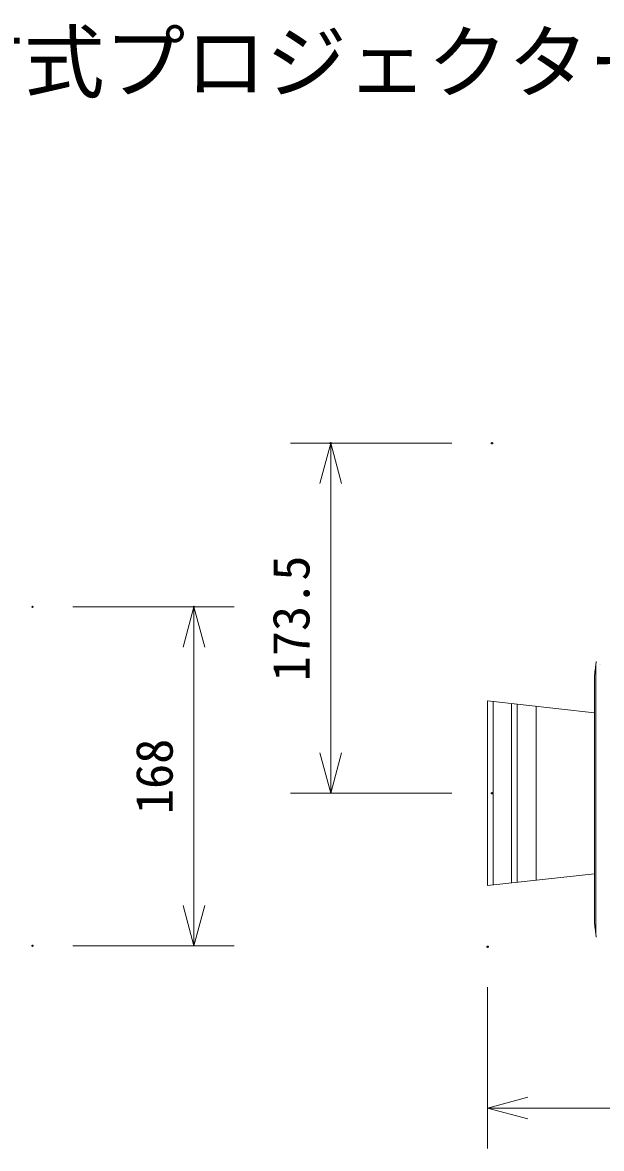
# Model space of a CAD drawing. Units: millimetres, scale not verified. Extents: x -63 to 62, y -56 to 57.
# Drawn here: x -19.6 to 9.1, y 1 to 56.8 of the extents above; entities that cross this region are included whole.
import ezdxf
from ezdxf.enums import TextEntityAlignment as Align

# ---------------------------------------------------------------- set-up
doc = ezdxf.new("R2010")
doc.units = ezdxf.units.MM
doc.header["$LTSCALE"] = 0.125
doc.header["$PDMODE"] = 32
doc.header["$PDSIZE"] = 0.0625
for name, color, linetype, lineweight in [('0-0_0', 7, 'Continuous', 9), ('0-5_GAIKEI', 1, 'Continuous', 18), ('0-6_SUNPO', 7, 'Continuous', 9)]:
    doc.layers.add(name, color=color, linetype=linetype, lineweight=lineweight)
doc.layers.add('0-2_MOJI1', color=7, linetype='Continuous')
doc.layers.add('0-4_DEFPOINTS', color=7, linetype='Continuous')
doc.styles.add('ＭＳ ゴシック', font='')
doc.styles.get('ＭＳ ゴシック').set_extended_font_data('MS Gothic')

# ---------------------------------------------------------------- blocks, each defined once
blk = doc.blocks.new('_OPEN30')
at = {"layer": '0-0_0'}
blk.add_line((0, 0), (-1, 0), dxfattribs=at)
blk.add_lwpolyline([(-1, 0.26795), (0, 0), (-1, -0.26795)], dxfattribs=at)
blk = doc.blocks.new('D8')
at = {"layer": '0-4_DEFPOINTS'}
for p in [(-1.295, 37.5238), (6.705, 37.5238), (6.705, 20.1738)]:
    blk.add_point(p, dxfattribs=at)
at = {"layer": '0-6_SUNPO'}
for p, q in [((4.705, 37.5238), (-3.295, 37.5238)), ((-1.295, 22.1738), (-1.295, 35.5238)), ((4.705, 20.1738), (-3.295, 20.1738))]:
    blk.add_line(p, q, dxfattribs=at)
at = {"layer": '0-6_SUNPO', "xscale": 2, "yscale": 2}
for p, rotation in [((-1.295, 37.5238), 90), ((-1.295, 20.1738), 270)]:
    blk.add_blockref('_OPEN30', p, dxfattribs=dict(at, rotation=rotation))
at = {"layer": '0-6_SUNPO', "style": 'ＭＳ ゴシック'}
blk.add_text('173.5', height=1.833, rotation=90, dxfattribs=at).set_placement((-1.795, 25.7238), align=Align.BOTTOM_LEFT)
blk = doc.blocks.new('D7')
at = {"layer": '0-4_DEFPOINTS'}
for p in [(6.4818, 12.5666), (54.9317, 12.5666), (54.9317, 4.5666)]:
    blk.add_point(p, dxfattribs=at)
at = {"layer": '0-6_SUNPO'}
for p, q in [((6.4818, 10.5666), (6.4818, 2.5666)), ((54.9317, 10.5666), (54.9317, 2.5666)), ((8.4818, 4.5666), (52.9317, 4.5666))]:
    blk.add_line(p, q, dxfattribs=at)
at = {"layer": '0-6_SUNPO', "xscale": 2, "yscale": 2, "rotation": 180}
blk.add_blockref('_OPEN30', (6.4818, 4.5666), dxfattribs=at)
at = {"layer": '0-6_SUNPO', "xscale": 2, "yscale": 2}
blk.add_blockref('_OPEN30', (54.9317, 4.5666), dxfattribs=at)
at = {"layer": '0-6_SUNPO', "style": 'ＭＳ ゴシック'}
blk.add_text('484.5', height=1.833, dxfattribs=at).set_placement((27.5817, 5.0666), align=Align.BOTTOM_LEFT)
blk = doc.blocks.new('D6')
at = {"layer": '0-4_DEFPOINTS'}
for p in [(-16.0778, 29.4162), (-8.0778, 29.4162), (-16.0778, 12.6162)]:
    blk.add_point(p, dxfattribs=at)
at = {"layer": '0-6_SUNPO'}
for p, q in [((-14.0778, 29.4162), (-6.0778, 29.4162)), ((-8.0778, 14.6162), (-8.0778, 27.4162)), ((-14.0778, 12.6162), (-6.0778, 12.6162))]:
    blk.add_line(p, q, dxfattribs=at)
at = {"layer": '0-6_SUNPO', "xscale": 2, "yscale": 2}
for p, rotation in [((-8.0778, 29.4162), 90), ((-8.0778, 12.6162), 270)]:
    blk.add_blockref('_OPEN30', p, dxfattribs=dict(at, rotation=rotation))
at = {"layer": '0-6_SUNPO', "style": 'ＭＳ ゴシック'}
blk.add_text('168', height=1.833, rotation=90, dxfattribs=at).set_placement((-8.5778, 19.1412), align=Align.BOTTOM_LEFT)

msp = doc.modelspace()

# ---------------------------------------------------------------- linework, layer by layer
at = {"layer": '0-5_GAIKEI'}
for p, q in [((8.8593, 25.1307), (8.8417, 24.955)), ((8.8207, 24.7449), (8.7859, 24.3974)), ((8.8268, 24.751), (8.8207, 24.7449)), ((8.8356, 24.8941), (8.8268, 24.8058)), ((8.8268, 24.8058), (8.8268, 24.751)), ((8.8417, 24.9002), (8.8356, 24.8941)), ((8.8417, 24.955), (8.8417, 11.6382)), ((9.0445, 24.9697), (9.0506, 24.9695)), ((8.7859, 24.3974), (8.7859, 18.2966)), ((3.7668, 23.1426), (3.7668, 14.0509)), ((4.6701, 23.0429), (4.6701, 14.1506)), ((4.9545, 23.0115), (4.9545, 14.182)), ((5.8912, 22.908), (5.8912, 14.2855)), ((8.7849, 18.2966), (8.7859, 18.2966)), ((8.7859, 12.1958), (8.7859, 12.1958)), ((8.7859, 12.1958), (8.8207, 11.8483)), ((8.8207, 11.8483), (8.8268, 11.8422)), ((8.8268, 11.8422), (8.8268, 11.7874)), ((8.8268, 11.7874), (8.8356, 11.6991)), ((8.8356, 11.6991), (8.8417, 11.693)), ((8.8417, 11.6382), (8.8593, 11.4622))]:
    msp.add_line(p, q, dxfattribs=at)
at = {"layer": '0-5_GAIKEI', "color": 7}
for p, q in [((3.4825, 23.174), (3.4825, 14.0195)), ((8.7859, 22.5883), (3.4825, 23.174)), ((8.7849, 14.6051), (3.4825, 14.0195))]:
    msp.add_line(p, q, dxfattribs=at)
at = {"layer": '0-5_GAIKEI'}
for points in [[(9.1042, 24.9681), (9.1042, 24.9681), (9.1042, 24.9681), (9.1042, 24.9681), (9.1042, 24.9681), (9.1043, 24.9681), (9.1043, 24.9681)], [(8.785, 24.3842), (8.785, 24.3839), (8.785, 24.3835), (8.785, 24.3832), (8.785, 24.3829), (8.785, 24.3825), (8.785, 24.3822), (8.785, 24.3819), (8.785, 24.3815), (8.785, 24.3812), (8.785, 24.381), (8.7849, 24.3806), (8.7849, 24.3802), (8.7849, 24.3796), (8.7849, 24.379), (8.7849, 24.3783), (8.7849, 24.3775)], [(8.7859, 24.3974), (8.7859, 24.3968), (8.7858, 24.3964), (8.7858, 24.3961), (8.7858, 24.3958), (8.7857, 24.3954), (8.7857, 24.3951), (8.7857, 24.3948), (8.7856, 24.3945), (8.7856, 24.3941), (8.7856, 24.3938), (8.7856, 24.3935), (8.7855, 24.3932), (8.7855, 24.3928), (8.7855, 24.3925), (8.7855, 24.3922), (8.7854, 24.3918), (8.7854, 24.3915), (8.7854, 24.3912), (8.7854, 24.3908), (8.7854, 24.3905), (8.7853, 24.3902), (8.7853, 24.3899), (8.7853, 24.3895), (8.7853, 24.3892), (8.7852, 24.3889), (8.7852, 24.3885), (8.7852, 24.3882), (8.7852, 24.3879), (8.7852, 24.3875), (8.7852, 24.3872), (8.7851, 24.3869), (8.7851, 24.3865), (8.7851, 24.3862), (8.7851, 24.3859), (8.7851, 24.3855), (8.7851, 24.3852), (8.7851, 24.3849), (8.785, 24.3845), (8.785, 24.3842)], [(8.7849, 18.2966), (8.7849, 18.2231), (8.7849, 18.1497), (8.7849, 18.0763), (8.7849, 18.0029), (8.7849, 17.9295), (8.7849, 17.8562), (8.7849, 17.783), (8.7849, 17.7098), (8.7849, 17.6367), (8.7849, 17.5638), (8.7849, 17.4909), (8.7849, 17.4181), (8.7849, 17.3455), (8.7849, 17.273), (8.7849, 17.2007), (8.7849, 17.1285), (8.7849, 17.0565), (8.7849, 16.9847), (8.7849, 16.913), (8.7849, 16.8416), (8.7849, 16.7704), (8.7849, 16.6994), (8.7849, 16.6286), (8.7849, 16.5581), (8.7849, 16.4878), (8.7849, 16.4178), (8.7849, 16.3481), (8.7849, 16.2787), (8.7849, 16.2095), (8.7849, 16.1407), (8.7849, 16.0721), (8.7849, 16.0039), (8.7849, 15.936), (8.7849, 15.8685), (8.7849, 15.8013), (8.7849, 15.7345), (8.7849, 15.6681), (8.7849, 15.6021), (8.7849, 15.5364)], [(8.7849, 15.5364), (8.7849, 15.4711), (8.7849, 15.4063), (8.7849, 15.3419), (8.7849, 15.2779), (8.7849, 15.2143), (8.7849, 15.1512), (8.7849, 15.0886), (8.7849, 15.0264), (8.7849, 14.9647), (8.7849, 14.9035), (8.7849, 14.8428), (8.7849, 14.7825), (8.7849, 14.7228), (8.7849, 14.6637), (8.7849, 14.605), (8.7849, 14.5469), (8.7849, 14.4893), (8.7849, 14.4323), (8.7849, 14.3758), (8.7849, 14.3199), (8.7849, 14.2646), (8.7849, 14.2099), (8.7849, 14.1558), (8.7849, 14.1023), (8.7849, 14.0494), (8.7849, 13.9972), (8.7849, 13.9455), (8.7849, 13.8945), (8.7849, 13.8441), (8.7849, 13.7944), (8.7849, 13.7454), (8.7849, 13.697), (8.7849, 13.6492), (8.7849, 13.6022), (8.7849, 13.5558), (8.7849, 13.5102), (8.7849, 13.4652), (8.7849, 13.4209), (8.7849, 13.3774)], [(8.7849, 13.3774), (8.7849, 13.3345), (8.7849, 13.2924), (8.7849, 13.2511), (8.7849, 13.2104), (8.7849, 13.1705), (8.7849, 13.1314), (8.7849, 13.093), (8.7849, 13.0553), (8.7849, 13.0185), (8.7849, 12.9824), (8.7849, 12.947), (8.7849, 12.9125), (8.7849, 12.8787), (8.7849, 12.8457), (8.7849, 12.8136), (8.7849, 12.7822), (8.7849, 12.7516), (8.7849, 12.7219), (8.7849, 12.6929), (8.7849, 12.6648), (8.7849, 12.6375), (8.7849, 12.611), (8.7849, 12.5854), (8.7849, 12.5606), (8.7849, 12.5366), (8.7849, 12.5135), (8.7849, 12.4912), (8.7849, 12.4697), (8.7849, 12.4492), (8.7849, 12.4294), (8.7849, 12.4105), (8.7849, 12.3925), (8.7849, 12.3754), (8.7849, 12.3591), (8.7849, 12.3436), (8.7849, 12.3291), (8.7849, 12.3154), (8.7849, 12.3026), (8.7849, 12.2907)], [(8.7849, 12.2907), (8.7849, 12.2796), (8.7849, 12.2694), (8.7849, 12.2601), (8.7849, 12.2517), (8.7849, 12.2441), (8.7849, 12.2375), (8.7849, 12.2317), (8.7849, 12.2269), (8.7849, 12.2228), (8.7849, 12.2209), (8.7849, 12.2191), (8.7849, 12.2174), (8.7849, 12.2157)], [(8.7849, 12.2157), (8.7849, 12.215), (8.7849, 12.2147), (8.7849, 12.2144), (8.7849, 12.214), (8.7849, 12.2137), (8.7849, 12.2134), (8.7849, 12.213), (8.7849, 12.2127), (8.785, 12.2123), (8.785, 12.212), (8.785, 12.2117), (8.785, 12.2113), (8.785, 12.211), (8.785, 12.2107), (8.785, 12.2103), (8.785, 12.21), (8.785, 12.2097), (8.785, 12.2093), (8.785, 12.209), (8.785, 12.2087), (8.7851, 12.2083), (8.7851, 12.208), (8.7851, 12.2077), (8.7851, 12.2073), (8.7851, 12.207), (8.7851, 12.2067), (8.7851, 12.2063), (8.7852, 12.206), (8.7852, 12.2057), (8.7852, 12.2053), (8.7852, 12.205), (8.7852, 12.2047), (8.7852, 12.2043), (8.7853, 12.204), (8.7853, 12.2037), (8.7853, 12.2034), (8.7853, 12.203), (8.7854, 12.2027), (8.7854, 12.2024)], [(8.7854, 12.2024), (8.7854, 12.202), (8.7854, 12.2017), (8.7854, 12.2014), (8.7855, 12.201), (8.7855, 12.2007), (8.7855, 12.2004), (8.7855, 12.2), (8.7856, 12.1997), (8.7856, 12.1994), (8.7856, 12.1992), (8.7856, 12.1988), (8.7857, 12.1984), (8.7857, 12.1979), (8.7858, 12.1973), (8.7859, 12.1965), (8.7859, 12.1958)]]:
    msp.add_lwpolyline(points, dxfattribs=at)

# ---------------------------------------------------------------- block references
at = {"layer": '0-6_SUNPO'}
for name in ['D8', 'D6', 'D7']:
    msp.add_blockref(name, (-2.9993, -1.5771), dxfattribs=at)

# ---------------------------------------------------------------- texts
at = {"layer": '0-2_MOJI1', "style": 'ＭＳ ゴシック'}
msp.add_text('ＤＬＰ方式プロジェクター（天吊り金具付）', height=2.933, dxfattribs=at).set_placement((-35.5071, 52.5003), align=Align.BOTTOM_LEFT)

doc.saveas('drawing.dxf')
